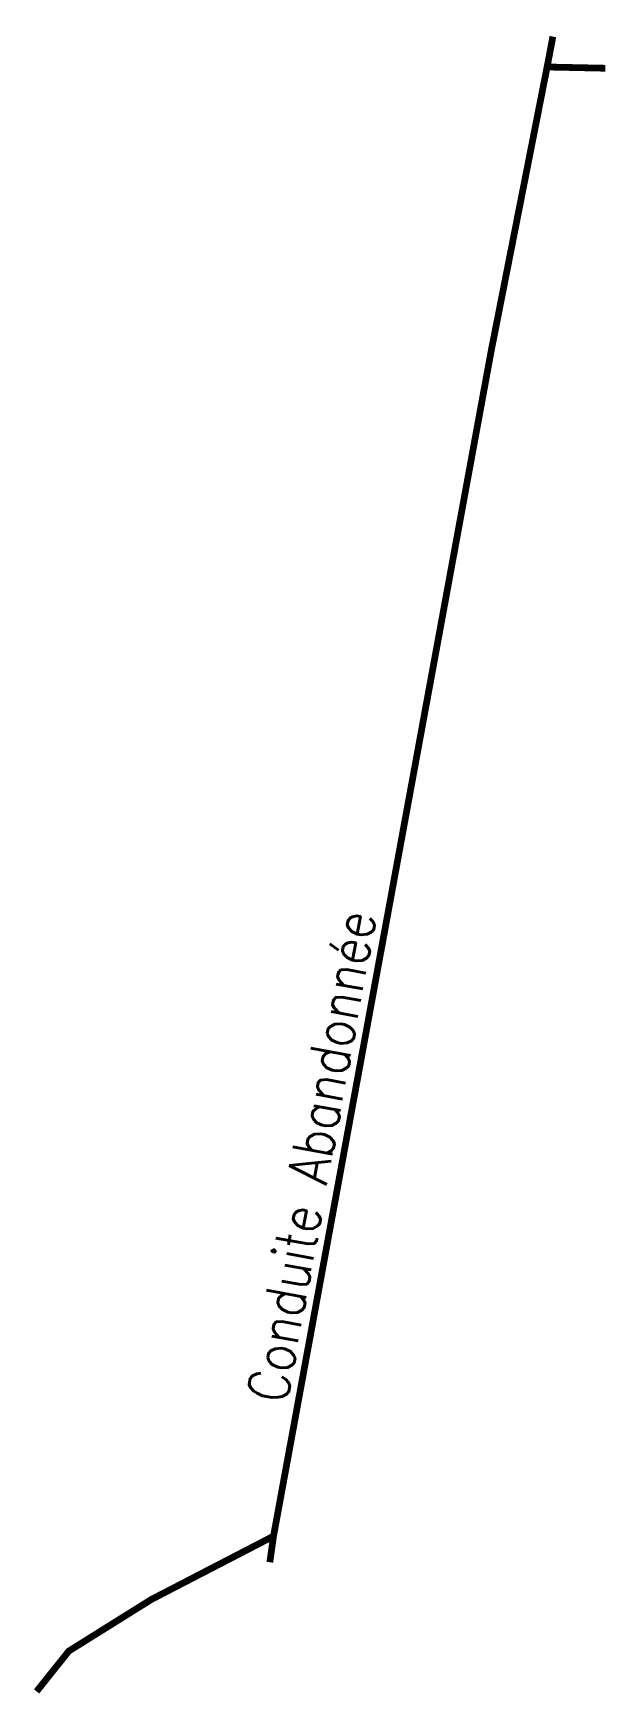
# Model space of a CAD drawing. Header units: millimetres. Extents: x 158000 to 159000, y 157417 to 158000.
# Drawn here: x 158269.6 to 158290.9, y 157462.1 to 157523.7 of the extents above; entities that cross this region are included whole.
import ezdxf
from ezdxf.enums import TextEntityAlignment as Align

# ---------------------------------------------------------------- set-up
doc = ezdxf.new("R2010")
doc.units = ezdxf.units.MM
doc.layers.add('L_908', color=5, linetype='CONTINUOUS')
doc.styles.get("Standard").update_dxf_attribs({"font": 'romans.shx', "width": 0.85})
doc.linetypes.add('BP_HS', pattern='A,2,-1,["G",Standard,S=0.85,R=0,X=-0.27,Y=-0.4],-1', length=4)

msp = doc.modelspace()

# ---------------------------------------------------------------- linework, layer by layer
at = {"layer": 'L_908', "linetype": 'BP_HS', "const_width": 0.25, "flags": 128}
for points in [[(158288.87, 157523.604), (158288.655, 157522.476)], [(158290.817, 157522.43), (158288.655, 157522.476), (158286.583, 157511.948), (158278.509, 157467.965)], [(158278.509, 157467.965), (158273.973, 157465.614), (158270.919, 157463.703), (158269.723, 157462.206)], [(158278.509, 157467.965), (158278.373, 157466.999)]]:
    msp.add_lwpolyline(points, dxfattribs=at)

# ---------------------------------------------------------------- texts
at = {"layer": 'L_908', "linetype": 'Continuous', "width": 0.85}
msp.add_text('Conduite Abandonnée', height=1.5, rotation=79.59794, dxfattribs=at).set_placement((158279.885, 157482.069), align=Align.MIDDLE)

doc.saveas('drawing.dxf')
